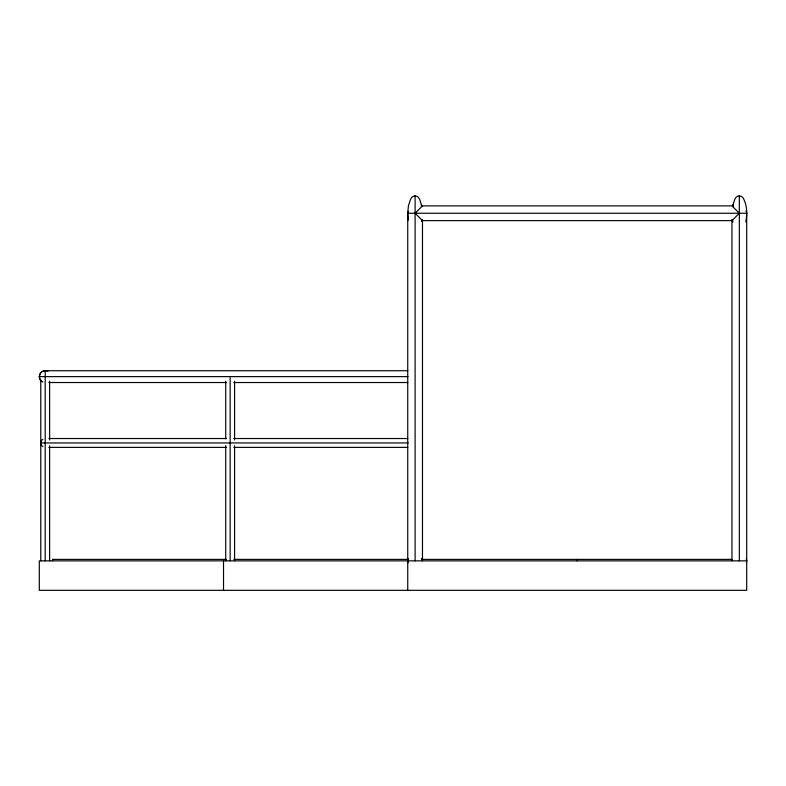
<?xml version="1.0" encoding="UTF-8"?>
<svg xmlns="http://www.w3.org/2000/svg" width="786" height="786" viewBox="0 0 786 786"><rect width="100%" height="100%" fill="white"/><g stroke="black" fill="none" stroke-linecap="round" stroke-linejoin="round"><path stroke-width="1.18" d="M407.738 590.325L407.738 212.986L408.474 205.608L410.42 199.693A16.467 15.189 0 0 1 410.626 199.3C412.08 194.81 418.132 194.81 419.586 199.3A16.467 15.189 0 0 1 419.793 199.693L421.905 206.453L415.106 213.252L422.475 220.62M731.962 220.62L739.331 213.252L732.532 206.453L734.645 199.693A16.467 15.189 0 0 1 734.851 199.3C736.394 194.771 742.279 194.771 743.811 199.3A16.467 15.189 0 0 1 744.018 199.693C747.162 206.551 747.299 214.519 745.767 221.819M42.935 382.075C37.816 380.277 38.386 372.004 43.702 370.923A11.613 8.204 90 0 1 45.195 370.737L407.806 370.737M421.689 221.161L421.905 220.051A5.59 2.82 55 0 0 422.19 219.658M421.817 220.502L421.709 221.043M732.621 206.001L732.719 205.47M732.749 205.352L732.896 204.684M732.297 220.286L732.532 220.051A5.59 2.82 -55 0 1 732.247 219.658M421.493 205.883L733.367 205.883M408.317 220.109L407.738 213.252L746.7 213.252L746.7 590.325L39.3 590.325L39.3 560.85L746.7 560.85M422.259 220.62L732.179 220.62M39.3 376.632L408.013 376.632M48.85 382.527L226.496 382.527M233.806 382.527L407.806 382.527M48.85 438.529L226.496 438.529M233.806 438.529L407.806 438.529M40.774 442.95L408.278 442.95M48.85 447.372L226.496 447.372M233.806 447.372L407.806 447.372M226.496 559.377L52.564 559.377L52.564 560.85M233.845 559.377L408.209 559.377M421.699 559.377L731.962 559.377M47.897 371.395L46.688 370.923A11.613 8.204 -90 0 0 45.195 370.737A5.895 5.895 0 0 0 41.481 381.2M732.955 222.065L732.532 220.051M421.542 204.684L421.689 205.352M421.718 205.47L421.817 206.001M739.331 195.675L739.331 560.85M731.962 219.608L731.962 560.85M577.219 559.377L577.219 560.85M422.475 219.608L422.475 560.85M415.106 195.675L415.106 560.85M234.572 381.23L234.572 439.954M234.572 445.711L234.572 560.85M230.151 377.781L230.151 560.85M225.729 381.23L225.729 438.804M225.729 445.711L225.729 560.85M223.519 560.85L223.519 590.325M49.616 381.23L49.616 439.954M49.616 445.711L49.616 560.85M45.195 370.737L45.195 560.85M40.774 380.08L40.774 560.85M407.738 213.252A7.369 5.256 0 0 1 408.258 211.316M408.366 558.718A7.369 5.256 0 0 0 408.258 562.786A7.369 5.256 0 0 1 408.258 558.915M745.875 210.835A7.369 5.256 0 0 1 746.7 213.252M746.238 559.023A7.369 5.256 0 0 1 746.415 562.295M732.071 559.946A7.369 5.256 0 0 1 732.159 559.632M421.276 206.06A7.968 4.018 -55 0 1 421.915 206.443M732.523 206.443A7.968 4.018 55 0 1 733.161 206.06M42.876 446.556A4.716 3.341 -90 0 1 40.607 442.999M42.876 439.345A4.716 3.341 90 0 0 40.607 442.901A4.716 3.341 -90 0 1 41.245 440.926A4.421 4.421 0 0 0 41.265 444.974M41.491 445.367A4.421 4.421 0 0 1 41.491 440.524M422.367 559.946A7.369 5.256 0 0 0 421.64 558.414A7.369 5.256 0 0 1 422.347 559.887"/></g></svg>
